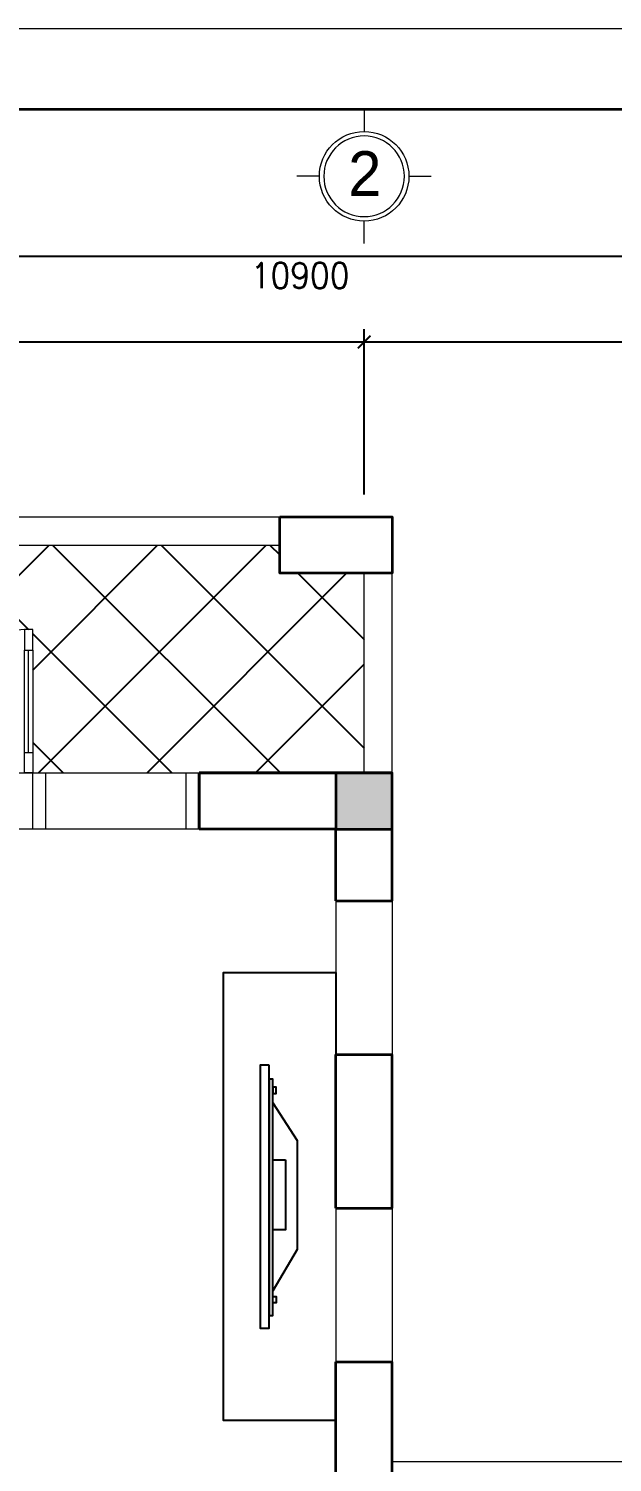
# Model space of a CAD drawing. Header units: millimetres. Extents: x -529782 to -142003, y -492574 to -273331.
# Drawn here: x -477057 to -474776, y -285111 to -279510 of the extents above; entities that cross this region are included whole.
import ezdxf
from ezdxf.enums import TextEntityAlignment as Align

# ---------------------------------------------------------------- set-up
doc = ezdxf.new("R2010")
doc.units = ezdxf.units.MM
doc.header["$LTSCALE"] = 500
doc.header["$MEASUREMENT"] = 0
doc.header["$PDMODE"] = 3
doc.linetypes.add('CENTER', pattern=[2, 1.25, -0.25, 0.25, -0.25])
doc.linetypes.add('HIDDEN', pattern=[0.375, 0.25, -0.125])
doc.layers.get('0').update_dxf_attribs({"linetype": 'CONTINUOUS', "lineweight": 13})
doc.layers.get('Defpoints').update_dxf_attribs({"color": 255, "linetype": 'CONTINUOUS', "lineweight": 13})
for name, color, linetype, lineweight in [('1.cat 30', 30, 'CONTINUOUS', 35), ('1.cot', 2, 'CONTINUOUS', 35), ('2.thay 145', 145, 'CONTINUOUS', 18), ('3.manh 08', 8, 'CONTINUOUS', 9), ('4.dim 08', 8, 'CONTINUOUS', 13), ('7.tim 67', 67, 'CENTER', 9), ('9.text \xad white', 7, 'CONTINUOUS', 15), ('CA.dim 08', 251, 'CONTINUOUS', 13), ('CA.thay 145', 145, 'CONTINUOUS', 18), ('noithat', 15, 'CONTINUOUS', 9)]:
    doc.layers.add(name, color=color, linetype=linetype, lineweight=lineweight)
doc.layers.add('HIDE', color=8, linetype='HIDDEN')
doc.layers.add('NTHT', color=5, linetype='CONTINUOUS')
doc.styles.add('CA.JSC1', font='')
doc.styles.get("Standard").update_dxf_attribs({"font": 'txt.shx', "width": 0.9})
doc.styles.get('CA.JSC1').set_extended_font_data('.VnAvantH')
doc.dimstyles.new('CA 50', dxfattribs={"dimscale": 0, "dimtxt": 100, "dimasz": 50, "dimexe": 50, "dimexo": 0, "dimgap": 25, "dimtad": 1, "dimdec": 0, "dimzin": 0, "dimdsep": 46, "dimtxsty": 'Standard', "dimblk": 'ARCHTICK', "dimcen": 0.09, "dimdle": 50, "dimclrd": 256, "dimclre": 256, "dimclrt": 7, "dimadec": 0, "dimazin": 0, "dimtfac": 1, "dimtdec": 0, "dimtix": 1, "dimtmove": 2, "dimatfit": 3, "dimldrblk": 'DOT', "dimfxl": 1, "dimtolj": 1, "dimtzin": 0, "dimarcsym": 0})

# ---------------------------------------------------------------- blocks, each defined once
blk = doc.blocks.new('_ArchTick')
at = {"color": 1, "linetype": 'ByBlock', "const_width": 0.150000081}
blk.add_lwpolyline([(-0.5000002699998731, -0.5000002699998731), (0.5000002699998731, 0.5000002699998731)], dxfattribs=at)
blk = doc.blocks.new('*D2033')
at = {"layer": '7.tim 67', "linetype": 'Continuous', "lineweight": -2, "transparency": 16777216}
for p, q in [((-480995.6456836438, -280734.1740279035), (-475695.6456836438, -280734.1740279035)), ((-480945.6456836438, -281329.4340041786), (-480945.6456836438, -280684.1740279035)), ((-475745.6456836438, -281329.4340041786), (-475745.6456836438, -280684.1740279035))]:
    blk.add_line(p, q, dxfattribs=at)
at = {"layer": 'Defpoints', "color": 0, "linetype": 'Continuous', "transparency": 16777216}
for p in [(-475745.6456836438, -280734.1740279035), (-480945.6456836438, -281329.4340041786), (-475745.6456836438, -281329.4340041786)]:
    blk.add_point(p, dxfattribs=at)
at = {"layer": '7.tim 67', "linetype": 'Continuous', "lineweight": -2, "transparency": 16777216, "xscale": 50, "yscale": 50, "zscale": 50, "rotation": 180}
blk.add_blockref('_ArchTick', (-480945.6456836438, -280734.1740279035), dxfattribs=at)
at = {"layer": '7.tim 67', "linetype": 'Continuous', "lineweight": -2, "transparency": 16777216, "xscale": 50, "yscale": 50, "zscale": 50}
blk.add_blockref('_ArchTick', (-475745.6456836438, -280734.1740279035), dxfattribs=at)
at = {"layer": '7.tim 67', "color": 7, "linetype": 'Continuous', "transparency": 16777216, "insert": (-478345.6456836438, -280659.1740279035), "char_height": 100, "attachment_point": 5}
blk.add_mtext('\\A1;5200', dxfattribs=at)
blk = doc.blocks.new('_DOT')
at = {"color": 1, "linetype": 'ByBlock'}
blk.add_line((-0.5, 0), (-1, 0), dxfattribs=at)
at = {"color": 1, "linetype": 'ByBlock', "const_width": 0.5}
blk.add_lwpolyline([(-0.25, 0, 1), (0.25, 0, 1)], format="xyb", close=True, dxfattribs=at)
blk = doc.blocks.new('*D2034')
at = {"layer": '7.tim 67', "linetype": 'Continuous', "lineweight": -2, "transparency": 16777216}
for p, q in [((-475795.6456836438, -280734.1740279035), (-469995.6456836438, -280734.1740279035)), ((-475745.6456836438, -281329.4340041786), (-475745.6456836438, -280684.1740279035)), ((-470045.6456836438, -281329.4340041786), (-470045.6456836438, -280684.1740279035))]:
    blk.add_line(p, q, dxfattribs=at)
at = {"layer": 'Defpoints', "color": 0, "linetype": 'Continuous', "transparency": 16777216}
for p in [(-470045.6456836438, -280734.1740279035), (-475745.6456836438, -281329.4340041786), (-470045.6456836438, -281329.4340041786)]:
    blk.add_point(p, dxfattribs=at)
at = {"layer": '7.tim 67', "linetype": 'Continuous', "lineweight": -2, "transparency": 16777216, "xscale": 50, "yscale": 50, "zscale": 50, "rotation": 180}
blk.add_blockref('_ArchTick', (-475745.6456836438, -280734.1740279035), dxfattribs=at)
at = {"layer": '7.tim 67', "linetype": 'Continuous', "lineweight": -2, "transparency": 16777216, "xscale": 50, "yscale": 50, "zscale": 50}
blk.add_blockref('_ArchTick', (-470045.6456836438, -280734.1740279035), dxfattribs=at)
at = {"layer": '7.tim 67', "color": 7, "linetype": 'Continuous', "transparency": 16777216, "insert": (-472895.6456836438, -280659.1740279035), "char_height": 100, "attachment_point": 5}
blk.add_mtext('\\A1;5700', dxfattribs=at)
blk = doc.blocks.new('*D2035')
at = {"layer": 'CA.dim 08', "lineweight": -2, "transparency": 16777216}
for p, q in [((-480995.6456836438, -280399.4888450787), (-469995.6456836438, -280399.4888450787)), ((-480945.6456836438, -281066.1790927197), (-480945.6456836438, -280349.4888450787)), ((-470045.6456836438, -281066.1790927197), (-470045.6456836438, -280349.4888450787))]:
    blk.add_line(p, q, dxfattribs=at)
at = {"layer": 'Defpoints', "color": 0, "transparency": 16777216}
for p in [(-470045.6456836438, -280399.4888450787), (-480945.6456836438, -281066.1790927197), (-470045.6456836438, -281066.1790927197)]:
    blk.add_point(p, dxfattribs=at)
at = {"layer": 'CA.dim 08', "lineweight": -2, "transparency": 16777216, "xscale": 50, "yscale": 50, "zscale": 50, "rotation": 180}
blk.add_blockref('_ArchTick', (-480945.6456836438, -280399.4888450787), dxfattribs=at)
at = {"layer": 'CA.dim 08', "lineweight": -2, "transparency": 16777216, "xscale": 50, "yscale": 50, "zscale": 50}
blk.add_blockref('_ArchTick', (-470045.6456836438, -280399.4888450787), dxfattribs=at)
at = {"layer": 'CA.dim 08', "color": 7, "transparency": 16777216, "insert": (-475995.6456836438, -280474.4888450787), "char_height": 100, "attachment_point": 5}
blk.add_mtext('\\A1;10900', dxfattribs=at)
blk = doc.blocks.new('A$C41BA5761')
at = {"layer": '2.thay 145'}
blk.add_lwpolyline([(839.9994073519047, 524.9998310285737, -3898660.642287513), (839.9994073521084, 525.0001542164828, 1.154242490888426e-06), (839.9994073524431, 524.9999926225864, 1.154242490888426e-06)], format="xyb", dxfattribs=at)
at = {"layer": '3.manh 08'}
for p, q in [((524.9994049160159, 1050.000159478077), (524.9994049160159, 875.0001713204256)), ((174.9994048396911, 525.0001523148676), (-0.000583361616008915, 525.0001523148676)), ((874.9994049923262, 525.0001523148676), (1049.999393193633, 525.0001523148676)), ((524.9994049160159, 0.0001831847475841641), (524.9994049160159, 175.000171342399))]:
    blk.add_line(p, q, dxfattribs=at)
blk.add_arc((524.9994049160159, 525.0001713313977), 349.9999999890093, 359.9999968883953, 359.9999381014106, dxfattribs=at)
blk = doc.blocks.new('khung co loan')
at = {"layer": '1.cat 30'}
blk.add_lwpolyline([(1158.281703106128, -14553.47590842255), (1158.281703106128, -303.4759079545038), (20658.28170374641, -303.4759079545038), (20658.28170374641, -14553.47590842255)], close=True, dxfattribs=at)
at = {"layer": '3.manh 08'}
blk.add_lwpolyline([(0, -14850.00000048772), (21000.00000000023, -14850.00000048772), (21000.00000000023, -4.877219907939434e-07), (0, -4.877219907939434e-07)], close=True, dxfattribs=at)
blk = doc.blocks.new('LCD')
blk.add_lwpolyline([(-293.9348753131344, -78.38028329071676), (-173.8344623679295, 0), (173.8344623679295, 0), (305.4047792079509, -78.38028329073131)])
for points in [[(-112.6690302749921, -37.38028329072404), (110.8309697250079, -37.38028329072404), (110.8309697250079, -78.38028329072404), (-112.6690302749921, -78.38028329072404)], [(-414.6691140700132, -89.59505676757544), (-414.6691140700132, -118.3803559560329), (424.3031381051987, -118.3803559560329), (424.3031381051987, -89.59505676757544)], [(-370.1690302749921, -89.59505676757544), (384.3309697250079, -89.59505676757544), (384.3309697250079, -78.38028329072404), (-370.1690302749921, -78.38028329072404)], [(-344.1690302749921, -78.38028329072404), (-324.1690302749921, -78.38028329072404), (-324.1690302749921, -67.88028329072404), (-344.1690302749921, -67.88028329072404)], [(344.1690302749921, -78.38028329072404), (324.1690302749921, -78.38028329072404), (324.1690302749921, -67.88028329072404), (344.1690302749921, -67.88028329072404)]]:
    blk.add_lwpolyline(points, close=True)
blk = doc.blocks.new('A$C2BDB356E')
at = {"layer": 'noithat', "color": 135, "linetype": 'Continuous'}
for p, q in [((0.0007344302721321583, 599.9999563574092), (0.0007344302721321583, 699.9999563574092)), ((0.0007344302721321583, 699.9999563574092), (40.00073443027213, 699.9999563574092)), ((40.00073443027213, 699.9999563574092), (40.00073443027213, 599.9999563574092)), ((40.00073443027213, 599.9999563574092), (0.0007344302721321583, 599.9999563574092)), ((0.0007344302721321583, 99.99995635740925), (0.0007344302721321583, -4.364259075373411e-05)), ((40.00073443027213, 99.99995635740925), (0.0007344302721321583, 99.99995635740925)), ((40.00073443027213, -4.364259075373411e-05), (40.00073443027213, 99.99995635740925)), ((0.0007344302721321583, -4.364259075373411e-05), (40.00073443027213, -4.364259075373411e-05))]:
    blk.add_line(p, q, dxfattribs=at)
at = {"layer": 'noithat', "color": 8, "linetype": 'Continuous'}
for p, q in [((0.0007344302721321583, 99.99995635740925), (0.0007344302721321583, 599.9999563574092)), ((20.00073443027213, 599.9999563574092), (20.00073443027213, 99.99995635740925)), ((40.00073443027213, 599.9999563574092), (40.00073443027213, 99.99995635740925))]:
    blk.add_line(p, q, dxfattribs=at)
at = {"layer": 'noithat', "color": 1, "linetype": 'Continuous'}
blk.add_arc((10.18820847296689, 740.3098040898665), 740.9098847954065, 272.306074052381, 356.8812333185894, dxfattribs=at)

msp = doc.modelspace()

# ---------------------------------------------------------------- hatches: boundary and pattern name
at = {"layer": '1.cot'}
msp.add_hatch(color=256, dxfattribs=at).paths.add_polyline_path([(-475635.6456836438, -282417.5207308844), (-475855.6456836438, -282417.5207308844), (-475855.6456836438, -282637.5207308844), (-475635.6456836438, -282637.5207308844)])
at = {"layer": 'HIDE'}
h = msp.add_hatch(dxfattribs=at)
h.set_pattern_fill('_USER', color=256, scale=300, angle=45, style=0, double=1, pattern_type=0)
h.set_pattern_definition([(45, (-167257.2745933589, 30737.63610605383), (-212.1320343559642, 212.1320343559643), []), (135, (-167257.2745933589, 30737.63610605383), (-212.1320343559643, -212.1320343559642), [])])
h.paths.add_polyline_path([(-475745.6456836438, -281637.5207308844), (-476075.6456836438, -281637.5207308844), (-476075.6456836438, -281527.5207308844), (-479205.6456836438, -281527.5207308843), (-479205.6456836438, -281637.5207308843), (-479535.6456836438, -281637.5207308843), (-479535.6456836438, -282417.5207308844), (-478890.6456836438, -282417.5207308844), (-478840.6456836852, -282417.520730884), (-478290.6456836503, -282417.5207309166), (-478240.6456836503, -282417.5207309166), (-478240.6456836503, -282337.5207309119), (-478240.6456836503, -281937.5207308886), (-478240.6456836503, -281857.5207308839), (-478208.6456831936, -281857.520730884, -0.3867462165818639), (-477640.6456836317, -282417.5207306169, -0.3867462169709407), (-477072.6456832972, -281857.520730884), (-477040.645683646, -281857.520730884), (-477040.645683646, -281937.5207308886), (-477040.645683646, -282337.5207309119), (-477040.645683646, -282417.5207308844), (-476390.6456836438, -282417.5207308844), (-475745.6456836438, -282417.5207308844)])

# ---------------------------------------------------------------- linework, layer by layer
at = {"layer": '1.cat 30'}
for p, q in [((-476390.6456836438, -282417.5207308844), (-475635.6456836438, -282417.5207308844)), ((-476390.6456836438, -282417.5207308844), (-476390.6456836438, -282637.5207308844)), ((-476390.6456836438, -282417.5207308844), (-476390.6456836438, -282637.5207308844)), ((-476390.6456836438, -282417.5207308844), (-476390.6456836438, -282637.5207308844)), ((-476390.6456836438, -282637.5207308843), (-476390.6456836438, -282417.520730884)), ((-475855.6456836438, -282917.5207308844), (-475635.6456836438, -282917.5207308844)), ((-475855.6456836438, -283517.5207308844), (-475635.6456836438, -283517.5207308844)), ((-475855.6456836438, -284117.5207308844), (-475635.6456836438, -284117.5207308844)), ((-475855.6456836438, -284717.5207308844), (-475635.6456836438, -284717.5207308844))]:
    msp.add_line(p, q, dxfattribs=at)
msp.add_lwpolyline([(-476075.6456836438, -281417.5207308844), (-475635.6456836438, -281417.5207308844), (-475635.6456836438, -281637.5207308844), (-476075.6456836438, -281637.5207308844)], close=True, dxfattribs=at)
for points in [[(-475635.6456836438, -282417.5207308844), (-476390.6456836438, -282417.5207308844)], [(-475635.6456836438, -282917.5207308844), (-475635.6456836438, -282417.5207308844)], [(-475855.6456836438, -282917.5207308844), (-475855.6456836438, -282637.5207308844), (-476390.6456836438, -282637.5207308844)], [(-475855.6456836438, -284117.5207308844), (-475855.6456836438, -283517.5207308844)], [(-475635.6456836438, -284117.5207308844), (-475635.6456836438, -283517.5207308844)], [(-475855.6456836438, -285317.5207308844), (-475855.6456836438, -284717.5207308844)], [(-475635.6456836438, -285317.5207308844), (-475635.6456836438, -284717.5207308844)]]:
    msp.add_lwpolyline(points, dxfattribs=at)
at = {"layer": '1.cot'}
msp.add_lwpolyline([(-475855.6456836438, -282637.5207308844), (-475635.6456836438, -282637.5207308844), (-475635.6456836438, -282417.5207308844), (-475855.6456836438, -282417.5207308844)], close=True, dxfattribs=at)
at = {"layer": '4.dim 08'}
for p, q in [((-479645.6456836438, -281417.5207308843), (-475635.6456836438, -281417.5207308844)), ((-475635.6456836438, -282417.5207308844), (-475635.6456836438, -281417.5207308844)), ((-479205.6456836438, -281527.5207308843), (-476075.6456836438, -281527.5207308845)), ((-475745.6456836438, -282417.5207308844), (-475745.6456836438, -281637.5207308844)), ((-475855.6456836438, -282917.5207308844), (-475855.6456836438, -283517.5207308844)), ((-475635.6456836438, -282917.5207308844), (-475635.6456836438, -283517.5207308844)), ((-475855.6456836438, -284117.5207308844), (-475855.6456836438, -284717.5207308844)), ((-475635.6456836438, -284117.5207308844), (-475635.6456836438, -284717.5207308844)), ((-475635.6456836438, -285107.5207308844), (-469935.6456836439, -285107.5207308844))]:
    msp.add_line(p, q, dxfattribs=at)
msp.add_lwpolyline([(-475635.6456836438, -285107.5207308844), (-469935.6456836438, -285107.5207308844)], dxfattribs=at)
at = {"layer": 'CA.dim 08'}
for p, q in [((-478890.6456836438, -282417.5207308844), (-476390.6456836438, -282417.5207308844)), ((-476990.645683646, -282417.5207309166), (-476440.6456836438, -282417.520730884)), ((-476390.6456836438, -282637.5207308843), (-478890.6456836438, -282637.5207308843))]:
    msp.add_line(p, q, dxfattribs=at)
at = {"layer": 'CA.thay 145'}
for points in [[(-477040.645683646, -282417.5207309166), (-476990.645683646, -282417.5207309166), (-476990.645683646, -282637.5207309168), (-477040.645683646, -282637.5207309168)], [(-476440.6456836438, -282417.520730884), (-476390.6456836438, -282417.520730884), (-476390.6456836438, -282637.5207308843), (-476440.6456836438, -282637.5207308843)]]:
    msp.add_lwpolyline(points, close=True, dxfattribs=at)
at = {"layer": 'NTHT'}
msp.add_lwpolyline([(-475855.6456836438, -284717.5207308844), (-475855.6456836438, -284947.5207308845), (-476295.6456836438, -284947.5207308845), (-476295.6456836438, -283197.5207308621), (-475855.6456836438, -283197.5207308621), (-475855.6456836438, -284117.5207308844)], dxfattribs=at)

# ---------------------------------------------------------------- block references
at = {"layer": '2.thay 145'}
for name, p, xscale, yscale, zscale in [('khung co loan', (-485133.3160358632, -279510.4103375495), 1.034937242569868, 1.034937242628075, 1.034937242583367), ('A$C41BA5761', (-476008.1453861019, -280349.4889366711), 0.5, 0.5, 0.5)]:
    msp.add_blockref(name, p, dxfattribs=dict(at, xscale=xscale, yscale=yscale, zscale=zscale))
at = {"layer": 'noithat', "xscale": 0.7999999999883585, "yscale": 0.8000000000465661, "zscale": 0.8, "rotation": 180}
msp.add_blockref('A$C2BDB356E', (-477040.6450961017, -281857.520765798), dxfattribs=at)
at = {"layer": 'NTHT', "xscale": 1.223999999929219, "yscale": 1.223999999929219, "zscale": 1.224, "rotation": 270}
msp.add_blockref('LCD', (-476006.6899736486, -284066.6247081641), dxfattribs=at)

# ---------------------------------------------------------------- texts
at = {"layer": '9.text \xad white', "style": 'CA.JSC1'}
msp.add_text('2', height=174.9999882000658, dxfattribs=at).set_placement((-475742.8953671213, -280075.2389147911), align=Align.MIDDLE)

# ---------------------------------------------------------------- dimensions: what is measured, and where the dimension line sits
at = {"layer": '7.tim 67', "color": 9, "linetype": 'Continuous'}
for base, p1, p2, picture, middle in [((-475745.6456836438, -280734.1740279035), (-480945.6456836438, -281329.4340041786), (-475745.6456836438, -281329.4340041786), '*D2033', (-478345.6456836438, -280659.1740279035)), ((-470045.6456836438, -280734.1740279035), (-475745.6456836438, -281329.4340041786), (-470045.6456836438, -281329.4340041786), '*D2034', (-472895.6456836438, -280659.1740279035))]:
    dim = msp.add_linear_dim(base=base, p1=p1, p2=p2, dimstyle='CA 50', override={"dimscale": 1}, dxfattribs=at)
    dim.commit()
    dim.dimension.update_dxf_attribs({"geometry": picture, "text_midpoint": middle})
at = {"layer": 'CA.dim 08'}
dim = msp.add_linear_dim(base=(-470045.6456836438, -280399.4888450787), p1=(-480945.6456836438, -281066.1790927197), p2=(-470045.6456836438, -281066.1790927197), dimstyle='CA 50', override={"dimscale": 1, "dimfxl": 0}, dxfattribs=at)
dim.commit()
dim.dimension.update_dxf_attribs({"geometry": '*D2035', "text_midpoint": (-475995.6456836438, -280474.4888450787), "dimtype": 160})

doc.saveas('drawing.dxf')
